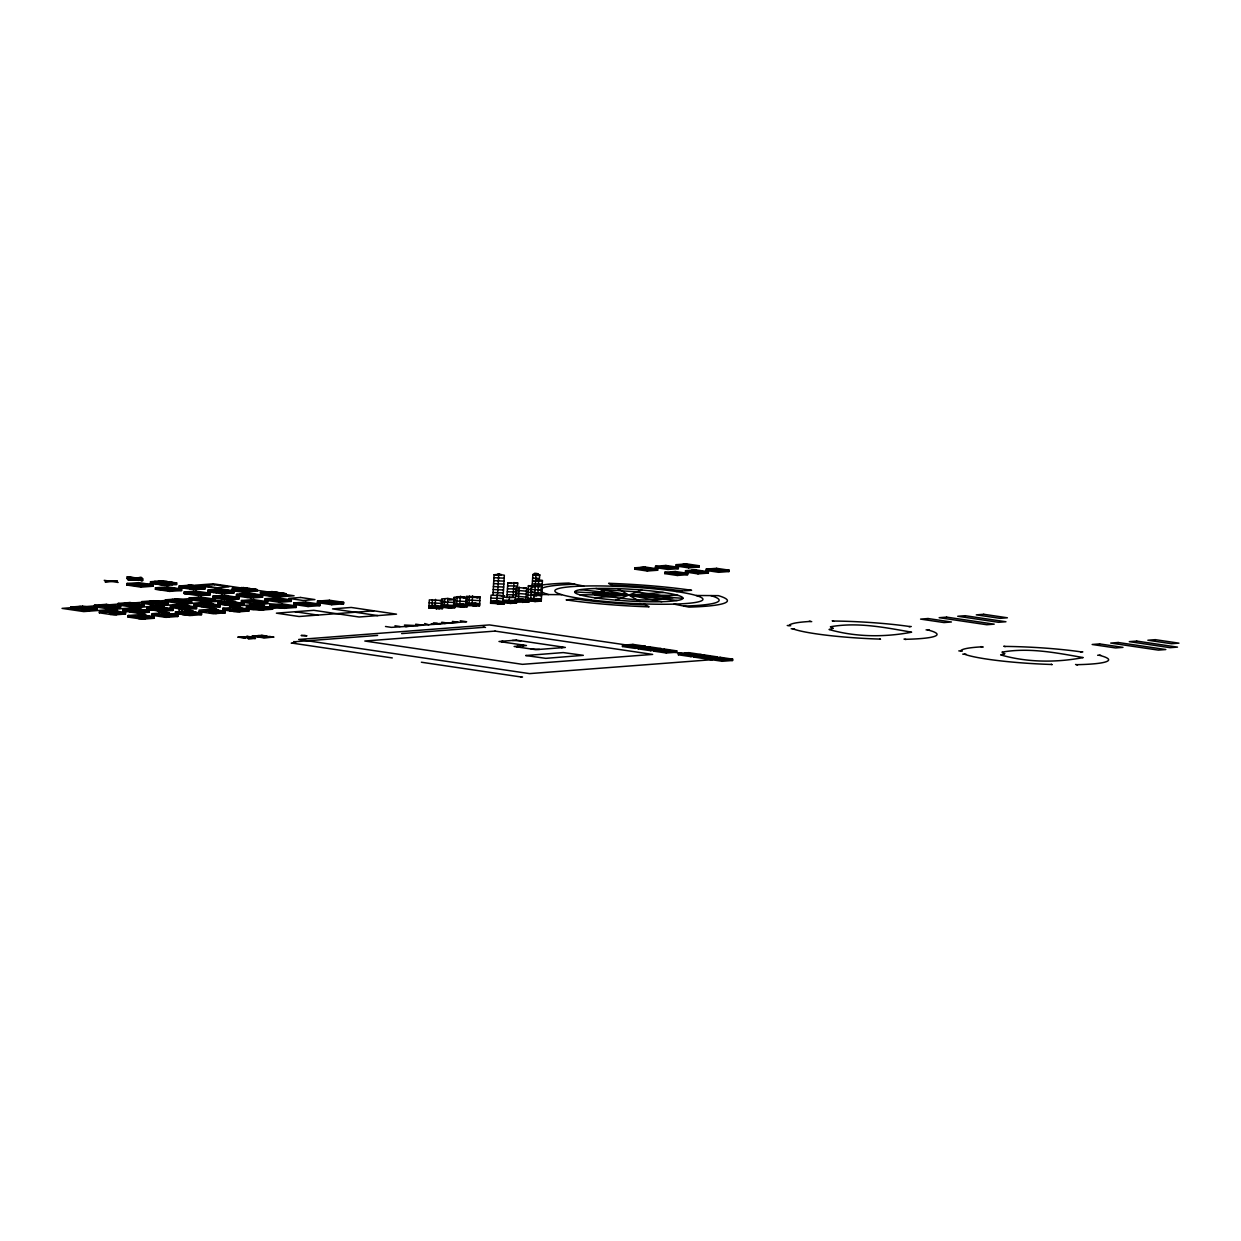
<?xml version="1.0" encoding="UTF-8"?>
<svg xmlns="http://www.w3.org/2000/svg" width="1241" height="1241" viewBox="0 0 1241 1241"><rect width="100%" height="100%" fill="white"/><g stroke="black" fill="none" stroke-linecap="round" stroke-linejoin="round"><path stroke-width="1.5" d="M70.675 608.586L70.768 607.035L82.604 606.135L96.938 608.261L96.845 609.796L85.008 610.696L70.675 608.586L82.511 607.671L96.845 609.796M81.518 608.4L88.049 608.943L81.518 608.4L84.466 608.4M82.511 607.671L82.604 606.135M85.008 610.696L85.102 608.928M94.347 606.771L94.44 605.236L106.276 604.336L120.61 606.446L120.517 607.997L108.681 608.897L94.347 606.771L106.199 605.872L120.517 607.997M99.342 612.821L99.42 611.286L111.256 610.386L125.589 612.496L125.512 614.031L113.66 614.931L99.342 612.821L118.422 611.441L118.345 612.976L109.456 613.659L116.623 614.714L116.887 610.277L110.34 609.967L110.077 614.404L113.04 614.186L113.303 609.75M106.199 605.872L106.276 604.336M108.153 606.601C122.812 607.066 95.526 607.02 108.169 606.368M108.681 608.897L108.789 607.113L111.752 606.896M111.256 610.386L111.178 611.922L125.512 614.031M118.035 604.972L118.128 603.436L129.964 602.521L144.282 604.646L144.204 606.182L132.368 607.082L118.035 604.972L129.871 604.057L144.204 606.182M123.014 611.006L123.107 609.471L134.943 608.571L149.277 610.696L149.184 612.232L137.348 613.132L123.014 611.006L142.11 609.626L142.017 611.161L130.181 612.077L130.429 607.64L133.392 607.407L140.559 608.478L140.295 612.899L133.144 611.844L133.392 607.407M127.078 578.57L127.171 576.894L128.428 576.786L142.762 578.911L142.653 580.602L127.078 578.57L142.653 580.602M141.645 577.561L128.288 578.244L141.645 577.561L141.552 579.252L129.716 580.152L128.18 579.919L128.428 576.786M129.716 580.152L129.809 578.461M127.994 617.056L128.087 615.52L139.923 614.621L154.256 616.73L154.163 618.282L142.327 619.181L127.994 617.056L147.09 615.676L146.996 617.211M128.878 604.786L135.424 605.081M129.871 604.057L129.964 602.521M132.368 607.082L132.461 605.313M134.85 610.107L134.943 608.571M138.604 584.123L138.682 582.634L153.015 584.759L152.938 586.233L141.086 587.148L126.768 585.023L126.846 583.549L138.682 582.634L141.086 587.148L138.604 584.123L126.768 585.023L152.938 586.233L135.843 583.906L144.018 584.34M128.18 579.919L140.031 579.02L140.124 577.329M141.784 616.886L138.837 617.118L138.744 618.654L141.707 618.421L141.955 613.985L145.538 614.512L145.29 618.949L138.123 617.894L154.256 616.73M141.396 580.695L141.505 579.004L142.762 578.911M139.923 614.621L139.83 616.156L154.163 618.282M153.232 609.517L153.496 605.081L150.533 605.298L150.27 609.734L163.983 611.099L164.231 606.663L141.707 603.157L141.8 601.621L153.636 600.722L167.969 602.847L167.876 604.383L156.04 605.282L156.133 603.514C165.782 603.359 145.74 602.924 155.497 602.986M146.686 609.207L146.779 607.671L158.615 606.771L172.949 608.881L172.856 610.417L161.02 611.332L146.686 609.207L165.782 607.826L165.689 609.362L153.853 610.262M151.666 615.257L151.759 613.721L163.595 612.806L177.928 614.931L177.835 616.467L165.999 617.366L151.666 615.257L170.855 613.923L170.684 615.412M141.707 603.157L153.543 602.257L153.636 600.722M156.816 610.045L157.064 605.608M158.615 606.771L158.522 608.307L172.856 610.417M160.647 606.135L160.399 610.572L157.436 610.789M162.059 611.658L161.795 616.079L168.962 617.149L169.21 612.713L162.059 611.658L159.096 611.875L158.832 616.312L177.928 614.931M163.595 612.806L163.517 614.342L177.835 616.467M165.394 601.358L165.472 599.822L177.308 598.907L191.641 601.032L191.548 602.568L179.712 603.467L165.394 601.358L177.23 600.458L191.548 602.568M171.77 582.231L176.687 582.96L176.61 584.433L164.774 585.333L150.44 583.223L150.533 581.734L162.369 580.835L167.287 581.564L167.209 583.037L158.212 582.618L158.305 581.083L171.77 582.169L171.677 583.704L167.613 584.015L172.546 584.744L172.623 583.208L167.706 582.479L171.77 582.169M181.9 613.752L182.148 609.315L179.185 609.548L178.937 613.969L192.634 615.334L192.898 610.898L170.374 607.392L170.451 605.856L182.303 604.956L196.621 607.082L196.543 608.617L184.692 609.517M175.353 613.442L175.446 611.906L187.282 611.006L201.6 613.132L201.523 614.667L189.687 615.567L175.353 613.442L194.449 612.061L194.356 613.597M176.238 601.171L182.784 601.466M177.23 600.458L177.308 598.907M179.712 603.467L179.821 601.699M184.335 604.336L181.372 604.553L181.108 608.99L184.071 608.757L184.335 604.336L187.918 604.863L187.655 609.3L180.488 608.23L189.377 607.563L189.454 606.011L170.374 607.392M182.768 586.45L182.691 587.986L185.638 587.753L182.055 587.226L182.148 585.69L185.731 586.279M182.303 604.956L182.21 606.492L196.543 608.617M185.467 614.279L185.731 609.843M187.282 611.006L187.189 612.542L201.523 614.667M189.066 599.543L189.159 598.007L200.995 597.107L215.329 599.232L215.236 600.768L203.4 601.668L189.066 599.543L200.902 598.643L215.236 600.768M194.046 605.592L194.139 604.057L205.975 603.157L220.309 605.267L220.215 606.802L208.379 607.718L194.046 605.592L213.142 604.212L213.049 605.748L201.213 606.647L201.461 602.226L204.424 601.994L211.591 603.048L211.342 607.485L204.176 606.43L204.424 601.994M196.636 591.879L198.405 595.618L196 591.119L210.334 593.245L210.256 594.718L198.405 595.618L184.087 593.508L184.164 592.019L196 591.119M199.025 611.642L199.118 610.107L210.954 609.191L225.288 611.317L225.195 612.852L213.359 613.752L199.025 611.642L218.121 610.262L218.028 611.797M199.91 599.356L206.456 599.667M200.902 598.643L200.995 597.107M201.771 586.605L201.694 588.141L198.731 588.374L202.314 588.901L202.392 587.365L205.354 587.195L205.261 588.668L193.425 589.568L179.107 587.458L179.185 585.985L191.021 585.069L201.771 586.605L198.808 586.884M203.4 601.668L203.493 599.899M205.882 604.693L205.975 603.157M207.852 590.22L207.759 591.693L222.092 593.818L233.929 592.919L234.006 591.43L219.688 589.32L207.852 590.22L234.006 591.43L222.17 592.329L211.435 590.747M208.007 602.521L207.759 606.958L204.796 607.19M210.954 609.191L210.861 610.743L225.195 612.852M212.568 591.321L212.661 589.847L218.478 590.763M213.576 592.562L213.669 591.073M212.987 608.571L212.738 613.007L209.776 613.225L210.024 608.788L216.57 609.098L216.322 613.535L209.155 612.48L225.288 611.317M214.786 591.166L214.879 589.677L225.505 590.173L225.428 591.647M216.275 592.95L216.353 591.476L221.162 591.104L226.979 592.035L226.901 593.446M217.718 603.793L217.811 602.242L229.647 601.342L243.981 603.467L243.888 605.003L232.051 605.903L217.718 603.793L236.814 602.412L236.721 603.948L227.848 604.615M222.713 609.827L222.791 608.292L234.627 607.392L248.96 609.517L248.867 611.053L237.031 611.953L222.713 609.827L241.886 608.509L241.716 609.983M224.264 604.088L224.528 599.651L221.565 599.884L221.301 604.32L235.014 605.686L235.263 601.249L212.738 597.743L212.831 596.269L224.668 595.354L239.001 597.479L238.908 598.953L227.072 599.853L224.668 595.354L227.072 599.853M228.111 592.05L228.189 590.576L223.38 590.933L229.197 591.864L229.12 593.276M229.647 601.342L229.569 602.878L243.888 605.003M230.128 606.461L253.753 609.812L291.17 606.958L268.521 603.607L230.128 606.461L229.864 610.898L248.96 609.517M234.627 607.392L234.549 608.928L248.867 611.053M239.373 595.711L239.466 594.237L243.05 594.765L240.087 595.044M240.009 596.471L240.087 594.982M240.258 607.299L239.994 611.72L232.827 610.665L233.091 606.229L240.258 607.299L237.295 607.516M252.931 608.323L253.18 603.902L250.217 604.119L249.968 608.555L263.666 609.92L263.93 605.484L241.406 601.978L241.483 600.504L253.319 599.605L267.653 601.714L267.575 603.204L255.724 604.103L255.817 602.614L267.653 601.714M245.299 595.261L245.377 593.772M246.385 608.028L246.478 606.492L258.314 605.592L272.648 607.702L272.555 609.238L260.719 610.138L246.385 608.028L265.481 606.647L265.388 608.183M247.161 597.526L247.254 596.052L250.217 595.82L253.8 596.347L253.707 597.821M248.34 593.555L250.744 598.053L262.596 597.154L262.673 595.68L248.34 593.555L236.504 594.455L236.426 595.928L250.744 598.053L249.581 595.122M251.845 595.556L251.923 594.082M241.406 601.978L253.242 601.078L253.319 599.605M258.314 605.592L258.221 607.128L272.555 609.238M259.012 596.626L259.09 595.137L239.466 594.284M259.633 597.371L259.71 595.897L256.127 595.37L262.673 595.68L250.837 596.58L236.504 594.455L243.05 594.765M265.078 600.179L265.171 598.689L277.007 597.79L291.34 599.915L291.247 601.389L279.411 602.288L265.078 600.179L276.914 599.263L291.247 601.389M270.057 606.213L270.15 604.739L281.986 603.84L296.32 605.965L296.227 607.438L284.391 608.338L270.057 606.213L281.893 605.313L296.227 607.438M276.914 599.263L277.007 597.79M279.411 602.288L279.489 600.815L291.34 599.915M281.893 605.313L281.986 603.84M284.391 608.338L284.468 606.865L296.32 605.965M293.745 604.414L293.822 602.94L305.658 602.025L319.992 604.15L319.914 605.624L308.063 606.539L293.745 604.414L305.581 603.514L319.914 605.624M305.581 603.514L305.658 602.025M308.063 606.539L308.156 605.05L315.555 604.491M317.417 602.599L317.494 601.125L329.346 600.225L343.664 602.35L343.586 603.824L331.75 604.724L317.417 602.599L329.253 601.699L343.586 603.824M329.253 601.699L329.346 600.225M331.75 604.724L331.828 603.25L343.664 602.35M442.634 606.415L442.51 608.633L428.874 607.997L429.339 599.868L442.975 600.504L439.888 600.737M431.946 607.764L432.039 606.275M432.085 605.546L432.426 599.636M432.644 607.811L442.556 607.888L428.905 607.252L439.423 608.866L439.5 607.376M435.033 607.516L435.513 599.387M436.336 609.098L436.429 607.625M438.771 608.074L428.874 607.997M444.387 605.344L444.294 606.818L451.771 607.919L451.848 606.446M444.418 604.6L444.759 598.689M444.992 606.865L454.889 606.942L441.253 606.306M447.38 606.585L447.846 598.457L455.323 599.558L449.149 600.024M428.952 606.508L435.126 606.042L448.684 608.152L448.808 605.934M448.684 608.152L454.842 607.687L454.982 605.468L441.331 604.832M456.641 605.872L456.719 604.398L467.236 606.011M456.766 603.653L457.153 596.999L467.655 598.612M460.597 596.425L457.479 597.402L460.597 596.425L464.289 597.712M457.324 605.918L464.15 606.244M459.728 605.639L460.24 596.766L467.702 597.883L464.615 598.115M460.24 596.766L454.066 597.247L453.554 606.104L461.016 607.221L461.14 605.003M463.591 603.979L453.585 605.375L464.103 606.973L464.196 605.499M465.887 605.174L466.399 596.3L480.05 596.937L479.538 605.794L453.632 604.631L467.19 606.74L467.283 605.267M468.974 604.925L469.067 603.452L479.569 605.065L469.672 604.987M469.114 602.723L469.486 596.068M472.573 595.835L472.061 604.693L479.538 605.794M473.364 606.275L473.488 604.057M475.799 605.251L441.207 607.051L441.672 598.922L447.846 598.457M475.924 603.033L465.933 604.429L476.451 606.042L465.98 603.684L479.615 604.32M476.916 597.914L480.05 596.937M504.342 601.699L504.218 603.917L490.583 603.281L491.048 595.153L504.684 595.789L501.597 596.021M492.91 595.432L494.104 574.738L498.727 574.381L504.342 575.219L503.148 595.913L499.409 595.354M493.654 603.048L493.747 601.575M494.352 603.095L504.265 603.173L490.614 602.552L501.131 604.15L501.209 602.676M497.517 574.893L499.099 574.04L500.93 575.064L497.517 574.893L500.93 575.064M497.222 594.687L496.741 602.816L504.218 603.917M497.548 595.075L498.727 574.381M499.378 575.172L500.961 574.319M498.044 604.383L498.168 602.18M502.915 602.35L503.21 597.169L514.984 597.526M506.7 602.149L516.597 602.242L506.095 600.628L506.002 602.102L513.479 603.219L513.557 601.73M506.949 597.728L507.802 582.944L517.714 583.022L517.544 585.985L507.631 585.892M509.089 601.869L509.384 596.704M490.66 601.807L496.834 601.342L510.392 603.452L510.516 601.233M513.976 582.479L513.122 597.247L510.035 597.479M516.551 602.971L516.644 601.497L503.008 600.861L516.551 602.971L510.392 603.452M518.35 601.171L518.428 599.682L528.945 601.296L519.033 601.218M519.157 587.117L518.474 598.953L525.936 600.055L526.618 588.234L516.07 587.365L515.263 601.404L528.899 602.04L529.023 599.822M521.437 600.923L521.561 598.72L525.253 600.008M522.725 602.505L522.864 600.287M525.16 601.482L490.583 603.281M525.858 601.528L515.31 600.66L533.816 599.248L541.278 600.349L531.381 600.272M532.187 586.233L535.274 586L528.449 585.674L527.596 600.458L534.421 600.784M530.683 600.225L530.776 598.751M530.822 598.007L531.536 585.442M532.141 586.977L532.87 574.412L539.695 574.723L539.478 578.415L532.653 578.104M534.452 573.544L536.283 574.567L537.865 573.714L534.452 573.544L537.865 573.714M533.77 599.992L534.064 594.811L541.541 595.928M536.003 573.435L534.716 595.602L537.803 595.37L538.703 579.842L542.441 580.4L541.247 601.094L535.073 601.559L521.515 599.45M535.073 601.559L535.15 600.086M538.237 599.853L538.16 601.327L527.642 599.713M622.47 646.53L622.548 645.18L632.91 644.389L645.429 646.251L645.351 647.585L635.004 648.376L622.47 646.53L632.832 645.739L645.351 647.585M634.74 569.169L634.818 567.82L645.165 567.028L657.699 568.89L657.621 570.24L647.275 571.015L634.74 569.169L645.087 568.378L657.621 570.24M632.832 645.739L632.91 644.389M635.004 648.376L635.097 646.825L637.688 646.623L489.404 624.921L298.678 639.472L529.535 673.615L712.551 659.654M638.138 648.841L638.215 647.492L648.562 646.701L661.096 648.562L661.019 649.912L650.672 650.703L638.138 648.841L648.485 648.05L661.019 649.912M644.234 569.014C648.547 569.65 650.656 567.742 647.275 571.015M645.087 568.378L645.165 567.028M648.485 648.05L648.562 646.701M650.672 650.703L650.749 649.152M655.45 567.587L655.527 566.237L665.874 565.462L678.408 567.308L678.331 568.657L667.968 569.448L655.45 567.587L665.797 566.796L678.331 568.657M653.34 648.95L643.939 647.786M653.805 651.153L653.883 649.819L666.401 651.665L676.764 650.873L676.686 652.223L666.324 653.014L653.805 651.153L664.152 650.362L676.686 652.223M664.757 573.606L664.835 572.272L675.197 571.481L687.716 573.326L687.638 574.676L677.291 575.467L664.757 573.606L676.004 572.69M665.797 566.796L665.874 565.462M667.518 567.23C679.773 568.425 653.449 566.858 670.652 567.695M667.968 569.448L668.061 567.897M664.152 650.362L664.23 649.027L676.764 650.873M666.324 653.014L666.417 651.463L669.008 651.261L661.112 650.315M675.197 571.481L675.12 572.815L687.638 574.676M676.143 566.005L676.221 564.671L686.583 563.879L699.102 565.725L699.024 567.075L688.677 567.866L676.143 566.005L686.506 565.213L699.024 567.075M676.826 573.451C668.279 573.404 685.808 573.776 677.384 573.916L677.291 575.467M678.377 654.798L678.455 653.449L688.802 652.657L701.336 654.519L701.258 655.853L690.911 656.644L678.377 654.798L689.624 653.883M685.466 572.023L685.544 570.689L695.891 569.898L708.425 571.744L708.347 573.094L698 573.885L685.466 572.023L701.243 571.341M686.506 565.213L686.583 563.879M688.228 565.648C700.482 566.842 674.142 565.275 691.361 566.113M688.677 567.866L688.771 566.315M687.855 654.628L690.446 654.643M688.802 652.657L688.724 654.007L701.258 655.853M694.96 571.868L700.669 572.132M690.911 656.644L690.989 655.093L693.579 654.907L685.916 653.991M695.891 569.898L695.813 571.232L708.347 573.094M698 573.885L698.078 572.334M694.045 657.11L694.122 655.76L706.641 657.621L717.003 656.83L716.926 658.18L706.563 658.971L694.045 657.11L705.291 656.194M706.176 570.457L706.253 569.107L716.6 568.316L729.134 570.177L729.056 571.512L718.694 572.303L706.176 570.457L721.952 569.759M717.003 656.83L704.469 654.984L704.392 656.318L726.342 658.909L722.743 658.738M706.563 658.971L706.656 657.42L709.231 657.42M714.956 657.683L720.137 657.296L732.655 659.142L732.578 660.491L722.231 661.282L709.697 659.421L709.774 658.087M715.654 570.286L721.378 570.55M716.6 568.316L716.522 569.666L729.056 571.512M718.694 572.303L718.787 570.751M719.191 659.266L724.915 659.529L722.324 659.731L722.231 661.282M709.697 659.421L720.059 658.645L720.137 657.296M217.346 610.401L215.965 610.525L220.945 610.867L216.989 610.541L219.998 610.851L218.385 610.541M154.582 602.164L155.839 602.009M692.602 565.555L687.436 565.12L692.633 565.508M110.542 605.918L113.412 606.197L111.007 606.461M691.284 654.116L695.022 654.271M278.946 593.462L266.474 592.624L278.961 593.415M260.486 607.066L264.69 607.578L263.837 607.501M684.598 564.686L682.767 564.515L685.637 564.391M200.67 597.96L202.547 598.162L199.754 598.302M129.638 603.374L131.515 603.638L128.723 603.715M615.924 600.117L641.814 590.033M218.292 610.355L217.578 610.277M164.308 608.555L165.627 608.199L163.269 607.795M235.34 603.126L236.659 602.769L230.268 602.599L239.327 603.219L237.62 603.142M179.402 600.396L181.108 600.38M650.191 568.673L647.026 568.409L650.253 568.595M670.9 567.09L671.939 567.106L666.727 566.703L670.962 567.028M637.936 646.034L638.96 646.049L633.763 645.63L638.029 646.173L635.144 646.003M653.588 648.345L654.628 648.36L649.415 647.957L653.65 648.267M666.619 650.656L669.147 650.811L665.052 650.315L670.295 650.656L666.091 650.315L667.006 650.579M166.48 608.633L164.324 608.617M237.512 603.219L235.418 603.204M716.91 569.262C714.521 569.541 719.966 569.231 716.926 569.2M630.025 644.979L634.26 645.32L633.22 645.491M193.596 612.356L196.233 612.387M681.371 573.156L670.621 572.039L673.925 571.946L671.955 572.085M702.065 571.574L700.017 571.744M722.681 570.007L719.718 569.867L722.805 569.929M694.882 654.348L685.048 653.169L688.6 653.324M700.87 571.434L699.009 571.449L702.111 571.512M721.564 569.852L720.726 570.022M725.101 658.831L724.263 659.002M502.791 641.194L501.426 641.566L503.582 642.155M517.9 646.204L516.597 646.623L518.707 647.166M522.694 645.832L524.059 645.506L521.903 644.87M561.568 647.709L562.933 647.337L560.777 646.747M709.107 656.644L707.587 656.536M104.228 580.323L118.143 582.463M134.338 577.949L135.595 577.856M159.531 582.091L154.598 581.362L154.504 582.913L159.437 583.627L155.373 583.937L155.451 582.401L150.533 581.734L176.687 582.96L173.988 583.161M163.223 581.812L167.287 581.502M139.55 583.673L135.843 583.968L144.018 584.278M172.623 583.208L164.851 583.859L156.955 582.634M162.044 588.094L175.136 588.637L169.21 589.149L162.059 588.032L175.043 590.173L169.133 590.623L161.966 589.568L167.892 589.118M182.768 586.512L185.731 586.217M233.618 588.234L232.781 588.296L256.173 589.382L255.165 589.242M234.456 588.172L254.141 589.087M236.131 588.048L252.125 588.792M237.807 587.924L238.644 587.846M240.32 587.722L239.482 587.784L248.06 588.187L247.052 588.032M241.995 587.598L241.157 587.66L246.044 587.893L245.02 587.738M242.817 587.536L244.012 587.582M213.669 591.135L218.478 590.716M195.923 592.593L184.087 593.508L210.256 594.718L184.164 592.019L198.498 594.144L210.334 593.245L194.79 592.577M199.708 592.748L197.024 592.345M216.353 591.538L221.162 591.166M223.38 590.995L228.189 590.638M246.385 590.468L245.206 590.421M247.223 590.406L248.06 590.344L243.174 590.127L244.182 590.266M248.898 590.282L249.736 590.22L241.157 589.816L242.166 589.971M250.573 590.158L251.411 590.096M253.086 589.956L237.093 589.227M254.762 589.832L235.076 588.917M255.599 589.77L256.437 589.708L233.044 588.622L234.053 588.777M104.415 604.724L108.913 605.391L101.048 604.987L107.315 605.298M149.944 601.42L153.682 601.978L149.913 601.59L151.418 601.14M106.447 605.779L110.542 605.825M130.894 603.917L137.084 604.398L133.268 604.088M272.508 593.198L274.928 593.074M133.532 604.305L135.905 604.367L134.68 604.476M171.987 601.342L175.353 601.078M274.913 593.555L276.743 593.322L275.13 593.089M493.934 577.701L504.172 578.166M96.938 608.261L85.102 609.16L70.768 607.035M120.61 606.446L108.774 607.361L101.607 606.291M144.282 604.646L132.446 605.546L118.128 603.436M167.969 602.847L156.133 603.746L141.8 601.621M191.641 601.032L179.805 601.932L165.472 599.822M215.329 599.232L203.477 600.132L189.159 598.007M532.823 575.141L539.649 575.467M536.608 574.955L539.695 574.723M641.938 567.649L643.908 567.494L640.589 567.602L644.529 568.192M493.763 580.648L504.001 581.129M657.699 568.89L647.352 569.681L634.818 567.82M678.408 567.308L668.046 568.099L655.527 566.237M699.102 565.725L688.755 566.516L676.221 564.671M113.924 610.51L116.887 610.277M140.559 608.478L130.429 607.64M161.283 606.896L164.231 606.663M208.628 603.281L211.591 603.048M115.165 611.27L111.163 611.58L119.074 612.48L113.474 611.658M535.616 580.09L538.703 579.842M113.133 612.651L103.003 611.813M184.164 607.221L170.451 605.856M493.592 583.611L503.83 584.077M140.869 610.836L142.591 610.712L139.008 609.936L146.454 610.417L135.129 609.75M211.901 605.422L213.623 605.282L210.039 604.522M532.482 581.052L542.395 581.145M125.589 612.496L116.716 613.178L109.549 612.123M149.277 610.696L140.388 611.363L133.221 610.308M172.949 608.881L164.076 609.564L153.326 607.966M196.621 607.082L187.748 607.749L180.581 606.694M220.309 605.267L211.42 605.949L204.253 604.894M243.981 603.467L235.107 604.15L217.811 602.242M514.627 583.254L517.714 583.022M493.422 586.559L503.66 587.04M532.311 584.015L542.224 584.092M141.955 613.985L138.992 614.217L145.538 614.512M233.711 606.989L236.674 606.756L236.411 611.192L233.448 611.425M677.664 572.939L681.402 573.094M678.315 573.032L680.378 573.047L679.323 573.187M166.263 612.93L169.21 612.713M192.898 610.898L186.352 610.603L189.315 610.37L189.051 614.807L186.103 615.04M213.607 609.331L216.57 609.098M260.967 605.717L263.93 605.484M687.716 573.326L677.369 574.118L664.835 572.272M708.425 571.744L698.078 572.535L685.544 570.689M729.134 570.177L718.772 570.953L706.253 569.107M528.418 586.419L531.489 586.186M493.251 589.522L503.489 590.002M216.26 610.96L215.05 611.053L215.872 611.317M212.816 611.472L206.285 611.161M507.46 588.855L517.373 588.932M149.572 616.374L146.702 615.769M170.343 614.791L167.225 614.202M171.537 614.698L172.468 614.636L170.529 614.217M174.547 614.466L169.614 614.016M217.718 611.177L214.631 610.588M239.529 609.517L238.955 609.021M241.374 609.378L238.256 608.788M182.52 614.512L201.6 613.132M256.515 608.866L272.648 607.702M523.531 588.467L526.618 588.234M317.029 604.383L319.992 604.15M515.899 590.313L526.448 591.181M528.247 589.382L541.883 590.002M493.08 592.469L503.319 592.95M507.29 591.817L517.202 591.895M464.336 596.983L457.51 596.657M454.02 597.976L460.194 597.51M466.368 597.045L480.003 597.666M515.729 593.276L526.277 594.144M528.077 592.329L541.712 592.965M507.119 594.765L517.032 594.842M429.169 602.816L442.804 603.452M441.501 601.885L455.152 602.505M453.849 600.939L467.485 601.575M466.197 599.992L479.833 600.628M490.878 598.115L502.652 598.472M515.558 596.223L526.106 597.092M527.906 595.292L534.064 594.811M428.998 605.779L435.172 605.298L448.715 607.423M453.679 603.886L465.453 604.243M466.027 602.955L479.662 603.591M490.707 601.063L496.881 600.597L510.423 602.707M503.039 600.132L514.813 600.489M515.387 599.186L521.561 598.72M527.735 598.24L541.371 598.876M373.867 610.805L299.034 616.513L276.402 613.163L313.802 610.308L359.099 617.01L396.515 614.155L351.219 607.454L332.51 608.881L377.807 615.583M525.3 599.263L515.341 599.93L528.899 602.04M527.689 598.984L541.324 599.62M502.962 601.606L509.136 601.14M461.016 607.221L467.19 606.74M581.703 598.674L566.144 599.868A98.66 10.828 3.3 0 0 649.121 606.849L644.095 603.933M594.439 597.712L663.315 592.453M676.035 591.476L691.609 590.297A98.66 10.828 3.3 0 0 608.617 583.317L613.643 586.233M405.218 626.612L466.647 621.741L460.225 620.795M294.815 641.737L377.605 635.423M401.634 633.593L484.362 627.279M291.216 643.179L293.109 643.04M645.429 646.251L635.082 647.042L622.548 645.18M909.033 626.674L911.266 626.503M646.778 647.057L650.703 647.647L643.831 647.29L648.671 647.802L646.561 647.368M661.096 648.562L650.749 649.353L643.583 648.298M659.049 649.415L664.23 649.027M663.594 650.175L659.654 649.601L662.291 649.4M691.92 654.209L693.998 654.271L692.943 654.364M701.336 654.519L690.989 655.31L678.455 653.449M701.01 655.248L704.469 654.984M702.84 655.326L710.674 656.598L704.609 656.241M706.936 656.442L699.893 655.543M716.895 657.916L718.198 657.668M719.485 658.444L720.943 658.506M723.255 658.847L724.915 658.8M732.655 659.142L722.309 659.933L711.574 658.351M520.646 677.121L522.539 676.981M1080.601 652.052L1082.835 651.882M686.707 564.717L687.933 564.81L686.894 564.965M512.455 640.449L520.832 640.837M539.525 649.4L531.164 649.012M198.017 597.743L199.227 597.759M206.394 599.015L203.074 598.596L207.93 598.969L201.942 598.55L205.944 599.155M182.706 600.83L178.285 600.334L182.939 600.97M162.013 607.95L159.251 607.981L161.951 607.749M183.048 600.97L179.433 600.489M689.019 653.759L690.151 653.588L688.926 653.495M197.971 597.588L200.778 597.883M926.065 629.885L929.121 629.87M1097.633 655.264L1100.689 655.248M649.555 568.719L646.065 568.378L651.23 568.673L649.307 568.704M561.599 594.656L539.401 594.517A98.66 10.828 3.3 0 1 568.797 583.068L583.704 586.047M579.764 594.765L677.989 595.385M696.139 595.494L718.337 595.633A98.66 10.828 3.3 0 1 688.941 607.097L674.034 604.119M263.526 607.671L261.773 607.578M156.816 602.49L159.469 602.568L156.94 602.149M791.169 628.768L794.488 628.83M962.737 654.147L966.056 654.209M154.613 602.226L160.57 602.614L157.064 602.04M716.01 569.402L712.784 568.952L716.383 568.983M271.484 591.662L272.679 591.724M269.809 591.802L274.711 592.019M267.311 591.988L277.751 592.469M265.636 592.112L279.768 592.779M263.123 592.314L282.808 593.229M261.448 592.438L284.841 593.524M260.61 592.5L285.942 593.772M262.72 592.903L284.267 593.912M264.752 593.198L282.591 594.036M267.792 593.648L280.078 594.222M269.809 593.958L278.403 594.361M272.849 594.408L275.89 594.548M574.816 591.895L682.938 598.255M787.244 625.511L790.75 625.728M958.812 650.889L962.318 651.106M631.576 644.87L629.032 644.932L630.087 645.056M144.623 615.924L145.957 615.831M143.894 615.986L147.943 616.265M685.59 564.934L684.582 564.748M631.917 645.444L630.924 645.273M128.195 603.188L125.527 603.142L129.747 603.312M181.217 600.768L182.923 600.458M263.278 606.88L266.691 607.237L264.504 606.787M215.763 605.127L205.075 604.414L220.215 606.802M240.645 608.602L245.578 609.052L241.297 608.555M190.261 612.449L193.829 612.821M705.369 655.822L700.467 655.496M580.571 589.646L677.167 600.504M265.264 606.725L269.623 607.221L262.596 606.927M195.426 612.263L192.696 612.263L195.768 612.852M635.687 645.94L634.803 645.785L637.983 645.956M239.451 608.695L242.398 609.129L240.102 608.648M189.066 612.542L191.998 612.961L189.702 612.48M696.79 570.736L693.688 570.286L698.202 570.829L691.315 570.472L696.17 570.984L694.045 570.534M497.563 574.164L499.425 574.428M494.104 574.738L497.843 575.297M542.053 587.055L528.449 585.674M507.802 582.944L511.54 583.487M530.993 595.044L536.593 595.882M530.729 599.481L541.247 601.094M493.701 602.304L501.178 603.421M454.935 606.213L441.3 605.577L448.761 606.678M444.34 606.073L454.842 607.687M431.992 607.02L442.51 608.633M249.084 588.343L250.093 588.482M257.182 589.537L232.036 588.467M720.059 658.645L732.578 660.491M672.56 652.006L682.1 653.418M703.089 656.52L710.721 657.652M239.125 589.522L240.134 589.677M317.494 601.125L331.828 603.25M452.36 621.4L458.177 622.253L437.701 623.665L439.764 623.975M483.23 627.108L485.51 627.45M449.894 623.029L450.669 623.137M201.771 586.667L205.354 587.195L179.185 585.985L196.481 587.877L192.898 587.288M441.749 622.206L446.884 622.966M198.808 586.838L202.392 587.427L196.481 587.815L196.388 589.351L189.842 589.041L189.935 587.505L194.527 587.086L194.604 585.55L188.074 585.24L187.98 586.776L191.564 587.303M443.844 623.354L445.209 623.556M127.171 576.894L141.505 579.004M140.031 579.02L141.552 579.252M433.435 622.842L437.53 623.447L431.201 623.928L434.303 624.394M250.201 595.882L253.784 596.409M265.171 598.689L279.489 600.815M293.822 602.94L308.156 605.05M424.639 623.509L428.859 624.797M415.673 624.192L423.398 625.216M167.969 587.629L175.136 588.699M253.242 601.078L267.575 603.204M417.953 625.635L404.426 625.045M241.483 600.504L255.817 602.614M270.15 604.739L284.468 606.865M412.493 626.053L391.334 627.357L385.501 626.488M405.667 626.271L407.048 626.472M250.217 604.119L253.8 604.646M394.964 625.774L400.098 626.534M249.813 605.034L272.462 608.385M295.094 611.735L317.743 615.086M253.009 606.787L263.759 608.385M246.478 606.492L250.061 607.02M217.485 604.987L209.558 604.072L214.957 604.863M238.861 608.742L243.5 609.207L241.561 608.788M178.161 599.899L174.609 599.372L179.759 599.992L171.894 599.574L177.432 600.163L175.012 599.667M236.411 608.928L238.799 609.284L237.636 608.835M232.92 609.129L240.087 610.184M194.139 604.057L197.722 604.584M222.791 608.292L229.957 609.362M181.372 604.553L184.956 605.081M187.344 606.011L182.194 606.151L188.958 607.159M184.506 606.229L190.106 607.066M212.8 610.727L214.429 610.96M153.543 602.257L167.876 604.383M209.248 610.929L216.399 611.999M152.565 602.971L156.133 603.514M150.533 605.298L154.117 605.825M190.897 612.402L195.194 612.899L188.477 612.589M192.727 613.799L175.446 611.906M146.779 607.671L150.363 608.199M170.265 613.969L173.182 614.404M165.379 614.342L167.768 614.698L166.604 614.248M134.044 609.827L149.184 612.232M161.888 614.543L169.055 615.614M94.44 605.236L98.023 605.763M123.107 609.471L130.274 610.541M155.342 614.248L158.926 614.776M143.739 616.001L142.824 616.203L145.849 616.653L141.567 616.156M138.201 616.358L145.368 617.413M128.087 615.52L138.837 617.118M293.667 641.566L295.963 641.907M292.162 643.117L392.296 657.932M421.382 662.229L521.592 677.059M163.176 608.695L168.295 608.648L166.589 608.555M980.809 646.623L983.291 647.026M809.241 621.245L811.723 621.648M595.897 588.482L661.841 601.668M169.071 614.062L171.367 614.543M1075.559 664.462L1077.545 664.897M903.991 639.084L905.977 639.518M1003.752 646.189L1005.179 646.623M832.184 620.81L833.611 621.245M1051.282 664.261L1052.089 664.68M879.714 638.882L880.521 639.301M617.754 588.622L639.984 601.544M1099.169 655.264A74.181 8.144 3.3 0 1 1076.552 664.68M1051.685 664.478A74.181 8.144 3.3 0 1 964.397 654.178M960.565 650.998A74.181 8.144 3.3 0 1 982.05 646.825M1004.465 646.406A74.181 8.144 3.3 0 1 1081.718 651.975M927.585 629.885A74.181 8.144 3.3 0 1 904.984 639.301M880.117 639.099A74.181 8.144 3.3 0 1 792.828 628.799M788.997 625.619A74.181 8.144 3.3 0 1 810.482 621.446M832.897 621.027A74.181 8.144 3.3 0 1 910.149 626.596M645.739 604.879A82.139 9.013 3.3 0 1 576.646 599.062M548.506 594.579A88.623 9.726 3.3 0 1 574.909 584.278M611.611 585.054A84.047 9.23 3.3 0 1 682.317 590.995M710.86 595.587A90.407 9.928 3.3 0 1 683.915 606.089M155.513 587.784L155.42 589.258L169.753 591.383L181.589 590.483L181.682 588.994L167.349 586.884L155.513 587.784L169.831 589.909L181.682 588.994L155.513 587.784M159.934 583.068L159.841 584.604L168.838 585.023L168.931 583.487L159.934 583.13M162.369 580.835L164.774 585.333L162.369 580.835M167.349 586.884L169.753 591.383L167.349 586.884M191.021 585.069L193.425 589.568L191.021 585.069M219.688 589.32L222.092 593.818L219.688 589.32M631.964 646.359L634.554 646.173L631.964 646.359M647.631 648.686L650.206 648.485L647.631 648.686M663.283 650.998L665.874 650.796L663.283 650.998M703.523 656.954L706.113 656.753L703.523 656.954M525.75 655.527L545.807 658.351L583.332 655.326L563.243 652.58L525.75 655.527M86.886 607.702L82.759 607.594L89.709 607.981L86.886 607.656M688.445 565.167L691.656 565.446L688.445 565.167M88.545 607.981L86.172 607.919L88.53 607.935M112.217 606.166L109.844 606.104L112.202 606.135M833.099 628.349L829.066 629.513C855.732 637.176 884.538 637.362 911.623 632.196C884.849 627.481 857.748 621.927 830.415 626.767L833.099 628.349M1004.667 653.728L1000.649 654.891C1027.3 662.554 1056.107 662.741 1083.207 657.575C1056.417 652.859 1029.316 647.306 1001.983 652.145L1004.667 653.728M661.298 598.72C639.131 602.242 616.793 597.262 594.765 594.858L592.655 592.95L604.724 592.36L600.489 589.397L637.145 591.864L672.994 597.681L661.298 598.72M110.728 581.377L105.02 581.812L117.368 580.974L110.728 581.377M162.276 582.308L150.44 583.223L176.61 584.433L162.276 582.308M139.457 585.163L135.765 585.442L143.94 585.814L139.457 585.163M153.015 584.759L141.179 585.659L126.846 583.549L153.015 584.759M213.328 583.828L195.458 585.178L276.216 597.123L294.086 595.773L213.328 583.828M167.256 588.358L155.42 589.258L181.589 590.483L167.256 588.358M190.943 586.559L179.107 587.458L205.261 588.668L190.943 586.559M214.615 584.744L202.779 585.643L217.113 587.769L228.949 586.869L214.615 584.744M219.595 590.794L207.759 591.693L233.929 592.919L219.595 590.794M243.283 588.979L231.431 589.894L245.765 592.004L257.601 591.104L243.283 588.979M272.027 591.631L260.191 592.562L274.525 594.687L286.361 593.741L272.027 591.631M80.386 606.554L77.376 606.787L82.651 607.392L78.912 606.849L80.386 606.554M200.003 597.852L62.05 608.385L83.736 611.58L221.689 601.063L200.003 597.852M225.288 596.114L219.362 596.626L232.455 597.169L225.288 596.114M224.574 596.843L212.738 597.743L238.908 598.953L224.574 596.843M248.262 595.028L236.426 595.928L262.596 597.154L248.262 595.028M271.934 593.198L260.098 594.098L274.432 596.223L286.268 595.308L271.934 593.198M239.001 597.479L227.15 598.379L212.831 596.269L239.001 597.479M661.717 565.989L668.015 566.392L661.717 565.989M300.601 597.464L288.75 598.364L303.083 600.489L314.919 599.589L300.601 597.464M243.453 636.726L237.76 637.16L246.059 638.06L240.909 637.3L245.175 636.974L243.453 636.726M247.719 636.4L246.292 636.509L251.442 637.269L247.192 637.595L252.342 638.355L248.091 638.681L255.491 638.495L250.325 637.734L254.591 637.409L247.719 636.4M256.235 635.749L251.97 636.075L264.007 637.858L273.951 637.098L263.712 637.486L255.119 636.214L257.957 635.997L256.235 635.749M261.913 635.314L257.663 635.64L263.93 635.935L258.252 636.369L263.418 637.129L270.522 636.586L261.401 636.509L267.079 636.075L261.913 635.314M304.883 635.516L301.113 635.485L306.946 635.811L304.883 635.516M495.035 631.095L364.807 641.023L522.43 664.338L652.657 654.41L495.035 631.095M516.256 640.154L498.991 641.473L526.479 645.537L514.115 646.483L535.74 649.679L565.369 647.43L516.256 640.154M928.02 618.53L920.589 619.104L943.982 622.563L951.413 621.989L928.02 618.53M946.588 617.118L939.158 617.692L986.797 624.735L994.212 624.161L946.588 617.118M965.157 615.707L957.726 616.265L998.524 622.299L1005.939 621.741L965.157 615.707M983.725 614.279L976.295 614.853L999.951 618.344L1007.382 617.785L983.725 614.279M1099.588 643.908L1092.158 644.482L1115.55 647.942L1122.981 647.368L1099.588 643.908M1118.157 642.497L1110.726 643.071L1158.365 650.113L1165.795 649.539L1118.157 642.497M1136.725 641.085L1129.294 641.644L1170.092 647.678L1177.507 647.119L1136.725 641.085M1155.293 639.658L1147.863 640.232L1171.52 643.722L1178.95 643.164L1155.293 639.658M590.732 599.899A74.181 8.144 3.3 0 0 702.918 599.434A74.181 8.144 3.3 0 0 592.95 585.907A74.181 8.144 3.3 0 0 590.732 599.899M599.62 598.426A54.154 5.941 3.3 0 0 682.876 598.441A54.154 5.941 3.3 0 0 604.103 588.374A54.154 5.941 3.3 0 0 599.62 598.426"/></g></svg>
